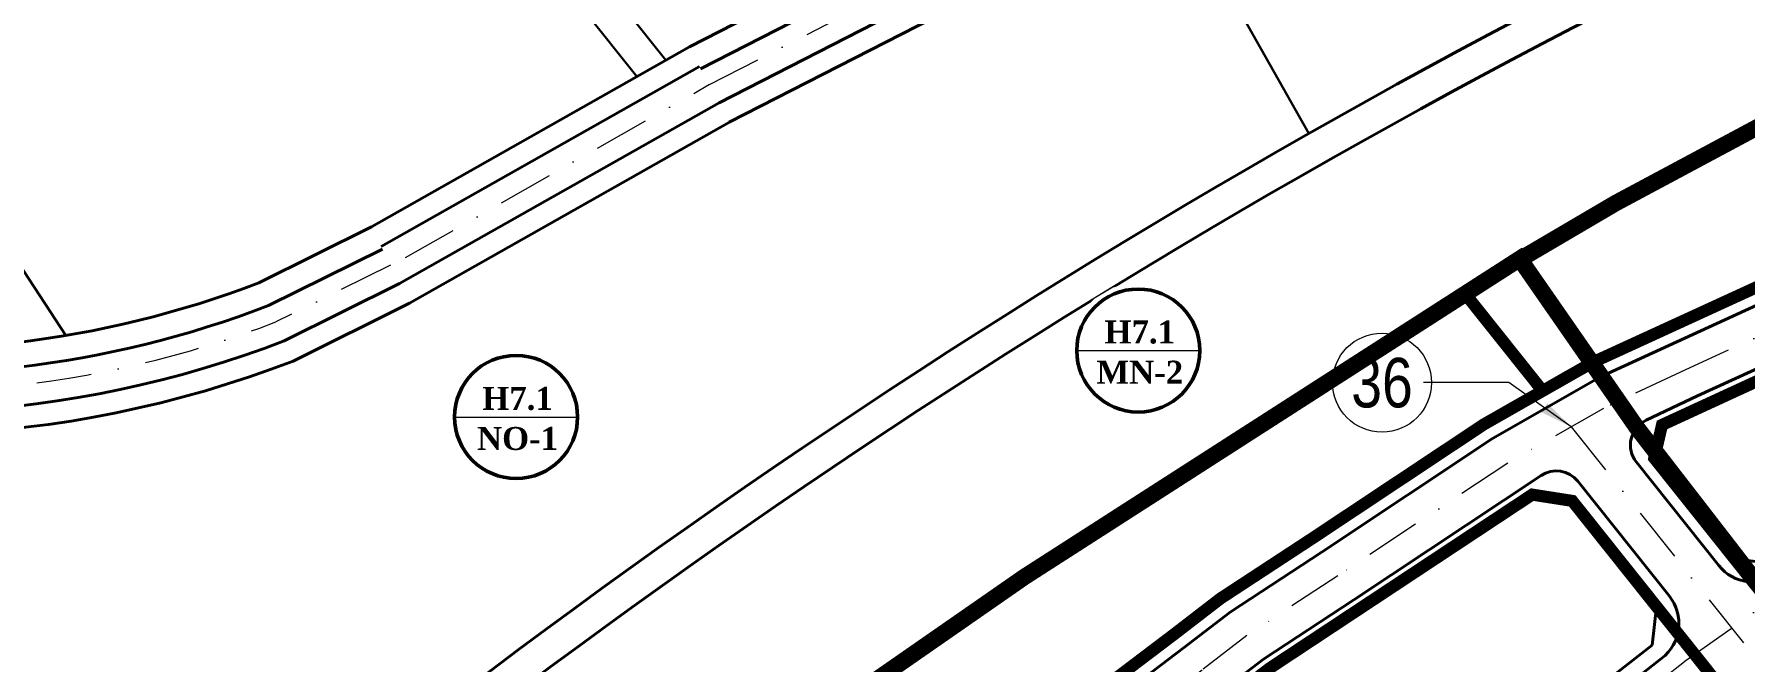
# Model space of a CAD drawing. Header units: millimetres. Extents: x 583747 to 596192, y 2304962 to 2309584.
# Drawn here: x 592153.5 to 592464.3, y 2307648.8 to 2307763 of the extents above; entities that cross this region are included whole.
import ezdxf
from ezdxf.enums import TextEntityAlignment as Align

# ---------------------------------------------------------------- set-up
doc = ezdxf.new("R2010")
doc.units = ezdxf.units.MM
doc.set_wipeout_variables(frame=1)
for name, pattern in [('DASHDOT', [1, 0.5, -0.25, 0, -0.25]), ('DASHED', [4.5, 3, -1.5]), ('PHANTOM2', [1.25, 0.625, -0.125, 0.125, -0.125, 0.125, -0.125]), ('RANHGIOI', [10, 6, -1.7, 0.6, -1.7]), ('RGXA', [10.3, 6, -2, 0.3, -2])]:
    doc.linetypes.add(name, pattern=pattern)
for name, color, linetype, lineweight in [('00_bo_sdd', 7, 'Continuous', 30), ('00_o pho', 2, 'RANHGIOI', 13), ('00_tim_duong', 1, 'DASHDOT', 13), ('DUONG', 5, 'Continuous', 80), ('HE', 7, 'Continuous', 40), ('Rgphuong', 5, 'RGXA', 13), ('TOADO', 7, 'Continuous', 13), ('TREE1', 93, 'Continuous', 13), ('vong tron', 7, 'Continuous', 13)]:
    doc.layers.add(name, color=color, linetype=linetype, lineweight=lineweight)
doc.styles.add('STYLE3', font='', dxfattribs={"height": 10})
doc.styles.add('TXT', font='', dxfattribs={"height": 1})
doc.styles.add('vnarialh', font='')
doc.styles.get('STYLE3').set_extended_font_data('.VnArialH', bold=True)
doc.styles.get('TXT').set_extended_font_data('.VnTime')
doc.styles.get('vnarialh').set_extended_font_data('.VnArialH')
doc.dimstyles.new('11', dxfattribs={"dimtxt": 7.5, "dimasz": 7.5, "dimexe": 5, "dimexo": 10, "dimgap": 3, "dimtad": 1, "dimzin": 9, "dimdsep": 46, "dimtxsty": 'STYLE3', "dimcen": 0.05, "dimclrd": 7, "dimclre": 7, "dimclrt": 7, "dimaunit": 1, "dimadec": 4, "dimazin": 0, "dimtfac": 1, "dimtofl": 0, "dimtmove": 1, "dimatfit": 3, "dimfxl": 1, "dimtolj": 1, "dimtzin": 9, "dimarcsym": 0})

# ---------------------------------------------------------------- blocks, each defined once
blk = doc.blocks.new('www')
at = {"layer": '00_bo_sdd'}
blk.add_line((19048.124, 14910.032), (19072.608, 14866.575), dxfattribs=at)
for points in [[(18955.789, 14879.932), (18856.343, 15004.647), (18851.652, 15000.906), (18890.445, 14952.256)], [(18950.505, 14876.936), (18894.195, 14947.553)], [(18846.735, 14829.84), (18808.287, 14888.715)]]:
    blk.add_lwpolyline(points, dxfattribs=at)
for points in [[(19190.816, 14812.997), (19176.93, 14832.106), (19144.1, 14817.035), (19136.792, 14813.579), (19135.388, 14807.53), (19149.955, 14789.242), (19157.103, 14788.286)], [(19134.984, 14773.529), (19135.812, 14780.514), (19120.483, 14799.759), (19113.204, 14800.901), (19081.897, 14780.081), (19065.548, 14769.359), (19057.615, 14763.242), (19034.964, 14746.06), (19033.607, 14745.011), (19032.504, 14737.844), (19049.56, 14713.281), (19056.356, 14712.248)]]:
    blk.add_lwpolyline(points, close=True, dxfattribs=at)
at = {"layer": '00_o pho', "color": 2, "linetype": 'PHANTOM2', "ltscale": 10, "const_width": 2.2}
for points in [[(18814.879, 14625.616), (18868.002, 14671.656), (18918.678, 14715.488), (18977.129, 14755.461), (19020.936, 14785.93), (19101.031, 14837.42), (19100.802, 14837.709), (19128.382, 14853.927), (19166.135, 14874.158), (19269.184, 14923.485), (19313.316, 14945.042), (19377.334, 14983.012), (19423.435, 15016.979), (19436.481, 15027.775), (19462.029, 15051.558), (19482.819, 15078.603)], [(19166.135, 14874.158), (19128.382, 14853.927), (19100.802, 14837.709), (19101.031, 14837.42), (19115.097, 14819.762), (19124.228, 14824.968), (19182.012, 14851.495)], [(19484.545, 15013.675), (19446.748, 14986.14), (19431.172, 14974.794), (19354.268, 14920.401), (19259.232, 14867.692), (19188.297, 14837.324), (19136.792, 14813.579), (19135.388, 14807.53), (19149.955, 14789.242), (19162.421, 14773.591), (19171.401, 14762.317), (19183.24, 14747.454), (19204.292, 14721.024), (19220.561, 14700.599), (19255.488, 14656.751), (19262.858, 14655.466), (19373.947, 14724.033), (19391.029, 14734.577), (19457.458, 14775.579), (19474.519, 14786.109), (19520.228, 14814.322)], [(18837.874, 14561.471), (18840.082, 14565.671), (18866.706, 14604.938), (18882.528, 14629.622), (18891.596, 14643.67), (18903.342, 14658.752), (18910.948, 14666.242), (18927.688, 14681.338), (18988.314, 14729.687), (19010.772, 14746.943), (19025.538, 14758.365), (19048.199, 14775.554), (19056.552, 14781.996), (19073.355, 14793.015), (19104.423, 14813.676), (19115.097, 14819.762), (19101.031, 14837.42), (19020.936, 14785.93), (18977.129, 14755.461), (18918.678, 14715.488), (18868.002, 14671.656), (18814.879, 14625.616)]]:
    blk.add_lwpolyline(points, dxfattribs=at)
blk.add_lwpolyline([(19001.767, 14490.919), (19127.65, 14568.743), (19145.801, 14582.913), (19240.233, 14641.442), (19241.368, 14647.994), (19206.431, 14691.856), (19190.162, 14712.281), (19149.519, 14763.305), (19135.812, 14780.514), (19120.483, 14799.759), (19113.204, 14800.901), (19065.548, 14769.359), (19034.285, 14745.535), (19015.389, 14730.944), (18922.757, 14656.019), (18903.387, 14633.356), (18863.294, 14572.285, 0.6871426), (18937.614, 14466.678), (18957.513, 14471.624), (18996.199, 14487.105)], format="xyb", close=True, dxfattribs=at)
at = {"layer": '00_tim_duong', "ltscale": 20}
for points in [[(19185.357, 14843.952), (19141.037, 14823.606), (19126.133, 14816.557), (19108.755, 14806.649), (19077.901, 14786.131), (19061.34, 14775.27), (19053.211, 14769.001), (19030.555, 14751.816), (19015.809, 14740.41), (18993.399, 14723.191), (18933.027, 14675.044), (18916.608, 14660.236), (18909.517, 14653.255), (18898.329, 14638.889), (18889.467, 14625.159), (18873.595, 14600.396), (18857.293, 14576.354, 0.687908), (18939.064, 14459.181)], [(19185.357, 14843.952), (19141.037, 14823.606), (19126.133, 14816.557), (19108.755, 14806.649), (19077.901, 14786.131), (19061.34, 14775.27), (19053.211, 14769.001), (19030.555, 14751.816), (19015.809, 14740.41), (18993.399, 14723.191), (18933.027, 14675.044), (18916.608, 14660.236), (18909.517, 14653.255), (18898.329, 14638.889), (18889.467, 14625.159), (18873.595, 14600.396), (18857.293, 14576.354, 0.687908), (18939.064, 14459.181)], [(19185.357, 14843.952), (19141.037, 14823.606), (19126.133, 14816.557), (19108.755, 14806.649), (19077.901, 14786.131), (19061.34, 14775.27), (19053.211, 14769.001), (19030.555, 14751.816), (19015.809, 14740.41), (18993.399, 14723.191), (18933.027, 14675.044), (18916.608, 14660.236), (18909.517, 14653.255), (18898.329, 14638.889), (18889.467, 14625.159), (18873.595, 14600.396), (18857.293, 14576.354, 0.687908), (18939.064, 14459.181)], [(19185.357, 14843.952), (19141.037, 14823.606), (19126.133, 14816.557), (19108.755, 14806.649), (19077.901, 14786.131), (19061.34, 14775.27), (19053.211, 14769.001), (19030.555, 14751.816), (19015.809, 14740.41), (18993.399, 14723.191), (18933.027, 14675.044), (18916.608, 14660.236), (18909.517, 14653.255), (18898.329, 14638.889), (18889.467, 14625.159), (18873.595, 14600.396), (18857.293, 14576.354, 0.687908), (18939.064, 14459.181)], [(18905.737, 14842.65), (18884.909, 14832.298, -0.2748571), (18691.707, 14865.326, -5.3955425)], [(18905.737, 14842.65), (18884.909, 14832.298, -0.2748571), (18691.707, 14865.326, -5.3955425)], [(18905.737, 14842.65), (18884.909, 14832.298, -0.2748571), (18691.707, 14865.326, -5.3955425)], [(18905.737, 14842.65), (18884.909, 14832.298, -0.2748571), (18691.707, 14865.326, -5.3955425)]]:
    blk.add_lwpolyline(points, format="xyb", dxfattribs=at)
for points in [[(18963.58, 14875.45), (19089.109, 14939.724), (19291.736, 15038.283), (19352.645, 15083.163), (19420.749, 15147.196), (19445.247, 15182.23), (19455.312, 15219.233)], [(18963.58, 14875.45), (19089.109, 14939.724), (19291.736, 15038.283), (19352.645, 15083.163), (19420.749, 15147.196), (19445.247, 15182.23), (19455.312, 15219.233)], [(18908.466, 14844.006), (18963.729, 14875.53)], [(18908.466, 14844.006), (18963.729, 14875.53)], [(18908.466, 14844.006), (18963.729, 14875.53)], [(18908.466, 14844.006), (18963.729, 14875.53)], [(18935.771, 14610.659), (19043.711, 14694.786), (19050.915, 14699.761), (19056.998, 14705.141), (19141.205, 14770.771), (19158.077, 14782.801), (19266.392, 14862.191), (19272.578, 14866.725)], [(18935.771, 14610.659), (19043.711, 14694.786), (19050.915, 14699.761), (19056.998, 14705.141), (19141.205, 14770.771), (19158.077, 14782.801), (19266.392, 14862.191), (19272.578, 14866.725)], [(19120.299, 14813.231), (19258.838, 14639.304)], [(19120.299, 14813.231), (19258.838, 14639.304)]]:
    blk.add_lwpolyline(points, dxfattribs=at)
at = {"layer": 'DUONG', "lineweight": 40}
for p, q in [((18965.44, 14872.189), (19086.792, 14934.325)), ((18965.44, 14872.189), (19086.792, 14934.325)), ((18961.871, 14878.787), (18904.067, 14846.008)), ((18961.871, 14878.787), (18904.067, 14846.008)), ((18961.871, 14878.787), (18904.067, 14846.008)), ((18961.871, 14878.787), (18904.067, 14846.008)), ((18965.44, 14872.189), (18907.406, 14839.292)), ((18965.44, 14872.189), (18907.406, 14839.292)), ((18965.44, 14872.189), (18907.406, 14839.292)), ((18965.44, 14872.189), (18907.406, 14839.292)), ((19125.599, 14822.296), (19183.229, 14848.752)), ((19125.599, 14822.296), (19183.229, 14848.752)), ((18907.406, 14839.292), (18886.421, 14828.861)), ((19187.486, 14839.153), (19143.255, 14818.848)), ((19187.486, 14839.153), (19143.255, 14818.848)), ((19105.998, 14811.121), (19125.599, 14822.296)), ((19105.998, 14811.121), (19125.599, 14822.296)), ((19143.255, 14818.848), (19133.912, 14814.429)), ((19143.255, 14818.848), (19133.912, 14814.429)), ((19075.008, 14790.512), (19105.998, 14811.121)), ((19075.008, 14790.512), (19105.998, 14811.121)), ((19132.139, 14806.794), (19147.107, 14788.001)), ((19132.139, 14806.794), (19147.107, 14788.001)), ((19114.803, 14804.366), (19080.795, 14781.75)), ((19114.803, 14804.366), (19080.795, 14781.75)), ((19138.126, 14782.424), (19121.483, 14803.318)), ((19138.126, 14782.424), (19121.483, 14803.318)), ((19058.294, 14779.55), (19075.008, 14790.512)), ((19058.294, 14779.55), (19075.008, 14790.512)), ((19080.795, 14781.75), (19064.387, 14770.99)), ((19080.795, 14781.75), (19064.387, 14770.99)), ((19050.021, 14773.171), (19058.294, 14779.55)), ((19050.021, 14773.171), (19058.294, 14779.55)), ((19027.362, 14755.984), (19050.021, 14773.171)), ((19027.362, 14755.984), (19050.021, 14773.171)), ((19064.387, 14770.99), (19056.4, 14764.831)), ((19064.387, 14770.99), (19056.4, 14764.831)), ((19058.423, 14710.056), (19136.786, 14771.13)), ((19058.423, 14710.056), (19136.786, 14771.13))]:
    blk.add_line(p, q, dxfattribs=at)
blk.add_lwpolyline([(18962.099, 14878.342), (19072.791, 14935.02, 0.3867678), (19076.578, 14945.098), (19056.71, 14995.043), (19012.96, 15120.907, 0.4154213), (19002.745, 15125.826), (18653.485, 15002.809, 0.4239453), (18647.49, 14989.744), (18678.788, 14909.472, 0.1712605), (18682.914, 14904.681), (18687.455, 14902.078, -0.1712605), (18687.673, 14901.826), (18703.119, 14862.209, 0.1455912), (18706.445, 14857.932, 0.2519018), (18883.6, 14835.277), (18904.29, 14845.56)], format="xyb", dxfattribs=at)
blk.add_lwpolyline([(18886.421, 14828.861), (18907.406, 14839.292)], dxfattribs=at)
for centre, radius, start, end in [((18816.08, 15011.266), 195.498, 254.71836, 291.08822), ((19136.05, 14809.909), 5, 115.31307, 218.53846), ((19136.05, 14809.909), 5, 115.31307, 218.53846), ((19117.572, 14800.203), 5, 38.53846, 123.62442), ((19117.572, 14800.203), 5, 38.53846, 123.62442), ((19153.365, 14792.986), 8, 218.53846, 306.23956), ((19153.365, 14792.986), 8, 218.53846, 306.23956), ((19131.868, 14777.44), 8, 307.93222, 38.53846), ((19131.868, 14777.44), 8, 307.93222, 38.53846)]:
    blk.add_arc(centre, radius, start, end, dxfattribs=at)
at = {"layer": 'HE'}
for p, q in [((18967.263, 14868.628), (19088.615, 14930.764)), ((18960.048, 14882.348), (18902.287, 14849.59)), ((18960.048, 14882.348), (18902.287, 14849.59)), ((18967.343, 14868.67), (18909.186, 14835.71)), ((18967.343, 14868.67), (18909.186, 14835.71)), ((19124.348, 14825.023), (19181.977, 14851.478)), ((19144.1, 14817.035), (19188.297, 14837.324)), ((18909.186, 14835.71), (18888.035, 14825.197)), ((19104.512, 14813.727), (19124.114, 14824.902)), ((19136.792, 14813.579), (19144.1, 14817.035)), ((19073.347, 14793.01), (19104.337, 14813.619)), ((19135.388, 14807.53), (19136.792, 14813.579)), ((19149.955, 14789.242), (19135.388, 14807.53)), ((19081.897, 14780.081), (19113.204, 14800.901)), ((19120.483, 14799.759), (19113.204, 14800.901)), ((19135.812, 14780.514), (19120.483, 14799.759)), ((19056.648, 14782.058), (19073.363, 14793.021)), ((19149.955, 14789.242), (19157.103, 14788.286)), ((19048.189, 14775.547), (19056.462, 14781.926)), ((19065.548, 14769.359), (19081.897, 14780.081)), ((19134.984, 14773.529), (19135.812, 14780.514)), ((19025.549, 14758.374), (19048.208, 14775.561)), ((19056.356, 14712.248), (19134.984, 14773.529))]:
    blk.add_line(p, q, dxfattribs=at)
blk.add_lwpolyline([(18960.048, 14882.348), (19069.124, 14938.198), (19071.726, 14945.122), (19052.492, 14993.472), (19009.033, 15118.499), (19002.675, 15121.561), (18654.152, 14998.803), (18651.252, 14992.483), (18682.981, 14911.107, 0.1712605), (18685.152, 14908.585), (18689.694, 14905.982, -0.1712605), (18691.865, 14903.46), (18707.312, 14863.843, 0.1455912), (18709.062, 14861.592, 0.2515948), (18881.79, 14839.402), (18902.287, 14849.59)], format="xyb", dxfattribs=at)
for centre, radius, start, end in [((19753.073, 13668.806), 1377.564, 113.03385, 129.911384), ((19753.073, 13668.806), 1371.564, 113.002432, 129.767856), ((18816.08, 15011.266), 199.498, 252.75164, 291.14207)]:
    blk.add_arc(centre, radius, start, end, dxfattribs=at)
at = {"layer": 'Rgphuong', "color": 6, "linetype": 'DASHED', "ltscale": 2, "const_width": 3, "flags": 128}
for points in [[(18997.213, 16027.896), (19004.115, 15927.16), (19006.1, 15892.225), (19007.716, 15798.464), (19011.559, 15776.793), (19027.419, 15756.059), (19036.502, 15746.947), (19036.502, 15746.947), (19036.502, 15746.947), (19036.502, 15746.947), (19036.502, 15746.947), (19036.502, 15746.947), (19342.054, 15537.913), (19369.543, 15516.154), (19369.543, 15516.154), (19419.981, 15467.906), (19455.255, 15435.582), (19476.861, 15415.785), (19494.029, 15396.19), (19505.366, 15377.817), (19517.313, 15350.955), (19527.055, 15332.208), (19532.709, 15317.17), (19541.256, 15268.199), (19538.038, 15219.659), (19538.023, 15211.506), (19534.643, 15191.18), (19526.327, 15167.395), (19505.609, 15115.552), (19482.819, 15078.603), (19462.029, 15051.558), (19436.481, 15027.775), (19423.435, 15016.979), (19423.435, 15016.979), (19377.334, 14983.012), (19313.316, 14945.042), (19269.184, 14923.485), (19166.135, 14874.158), (19128.382, 14853.927), (19110.987, 14843.698)], [(18997.213, 16027.896), (19004.115, 15927.16), (19006.1, 15892.225), (19007.716, 15798.464), (19011.559, 15776.793), (19027.419, 15756.059), (19036.502, 15746.947), (19036.502, 15746.947), (19036.502, 15746.947), (19036.502, 15746.947), (19036.502, 15746.947), (19036.502, 15746.947), (19342.054, 15537.913), (19369.543, 15516.154), (19369.543, 15516.154), (19419.981, 15467.906), (19455.255, 15435.582), (19476.861, 15415.785), (19494.029, 15396.19), (19505.366, 15377.817), (19517.313, 15350.955), (19527.055, 15332.208), (19532.709, 15317.17), (19541.256, 15268.199), (19538.038, 15219.659), (19538.023, 15211.506), (19534.643, 15191.18), (19526.327, 15167.395), (19505.609, 15115.552), (19482.819, 15078.603), (19462.029, 15051.558), (19436.481, 15027.775), (19423.435, 15016.979), (19423.435, 15016.979), (19377.334, 14983.012), (19313.316, 14945.042), (19269.184, 14923.485), (19166.135, 14874.158), (19128.382, 14853.927), (19110.987, 14843.698)], [(19295.608, 14605.962), (19261.382, 14647.719), (19210.956, 14713.759), (19179.787, 14752.399), (19175.385, 14757.182), (19132.196, 14813.116), (19110.929, 14843.783), (19020.936, 14785.93), (18977.129, 14755.461), (18918.678, 14715.488), (18868.002, 14671.656), (18814.879, 14625.616), (18795.004, 14603.829), (18783.767, 14583.87), (18776.816, 14565.015), (18763.222, 14517.6), (18738.062, 14425.544)]]:
    blk.add_lwpolyline(points, dxfattribs=at)
at = {"layer": 'TOADO', "color": 1}
blk.add_circle((19085.912, 14821.268), 9, dxfattribs=at)
at = {"layer": 'TOADO', "color": 1, "style": 'vnarialh', "width": 0.8}
blk.add_text('36', height=9, dxfattribs=at).set_placement((19085.912, 14821.268), align=Align.MIDDLE_CENTER)
at = {"layer": 'TOADO', "color": 1}
blk.add_leader([(19120.299, 14813.231), (19108.956, 14821.268), (19093.456, 14821.268)], dimstyle='11', override={"dimasz": 6, "dimgap": 3, "dimtad": 0}, dxfattribs=at)
at = {"linetype": 'Continuous', "lineweight": 9}
for points in [[(19043.346, 14839.312), (19046.267, 14838.525), (19049.856, 14836.281), (19052.727, 14832.459), (19053.721, 14829.469), (19053.95, 14827.107), (19053.527, 14823.908), (19052.06, 14820.549), (19050.035, 14818.097), (19047.148, 14816.089), (19044.62, 14815.151), (19041.623, 14814.781), (19041.623, 14814.781), (19038.457, 14815.195), (19036.598, 14815.852), (19034.647, 14816.945), (19032.849, 14818.45), (19031.344, 14820.305), (19030.414, 14821.979), (19030.414, 14821.979), (19029.478, 14825), (19029.297, 14827.107), (19029.551, 14829.598), (19030.19, 14831.714), (19032.288, 14835.156), (19033.675, 14836.528), (19037.059, 14838.557), (19039.398, 14839.231), (19041.623, 14839.433)], [(18930.286, 14827.229), (18933.207, 14826.442), (18936.795, 14824.197), (18939.666, 14820.375), (18940.661, 14817.385), (18940.889, 14815.023), (18940.467, 14811.825), (18939, 14808.465), (18936.975, 14806.014), (18934.088, 14804.005), (18931.559, 14803.067), (18928.563, 14802.697), (18928.563, 14802.697), (18925.396, 14803.111), (18923.537, 14803.768), (18921.586, 14804.862), (18919.788, 14806.366), (18918.283, 14808.221), (18917.354, 14809.895), (18917.354, 14809.895), (18916.418, 14812.917), (18916.236, 14815.023), (18916.491, 14817.515), (18917.13, 14819.63), (18919.227, 14823.072), (18920.614, 14824.445), (18923.999, 14826.474), (18926.337, 14827.147), (18928.563, 14827.35)]]:
    blk.add_wipeout(points, dxfattribs=at).dxf.layer = 'vong tron'
at = {"layer": 'vong tron'}
for p, q in [((19030.439, 14827.104), (19052.735, 14827.104)), ((18917.379, 14815.017), (18939.674, 14815.017))]:
    blk.add_line(p, q, dxfattribs=at)
at = {"layer": 'vong tron', "lineweight": 50}
for centre in [(19041.623, 14827.104), (18928.563, 14815.02)]:
    blk.add_circle(centre, 11.184, dxfattribs=at)
at = {"layer": 'vong tron', "char_height": 4.18038, "attachment_point": 5, "style": 'TXT'}
for s, insert in [('{\\f.VnTimeH|b1|i0|c0|p34;H7.1}', (19041.889, 14830.437)), ('{\\f.VnTimeH|b1|i0|c0|p34;mn-2}', (19041.889, 14823.168)), ('{\\f.VnTimeH|b1|i0|c0|p34;H7.1}', (18928.828, 14818.35)), ('{\\f.VnTimeH|b1|i0|c0|p34;no-1}', (18928.828, 14811.081))]:
    blk.add_mtext(s, dxfattribs=dict(at, insert=insert))

msp = doc.modelspace()

# ---------------------------------------------------------------- block references
at = {"layer": 'TREE1'}
msp.add_blockref('www', (573312.5, 2292878.35), dxfattribs=at)

doc.saveas('drawing.dxf')
